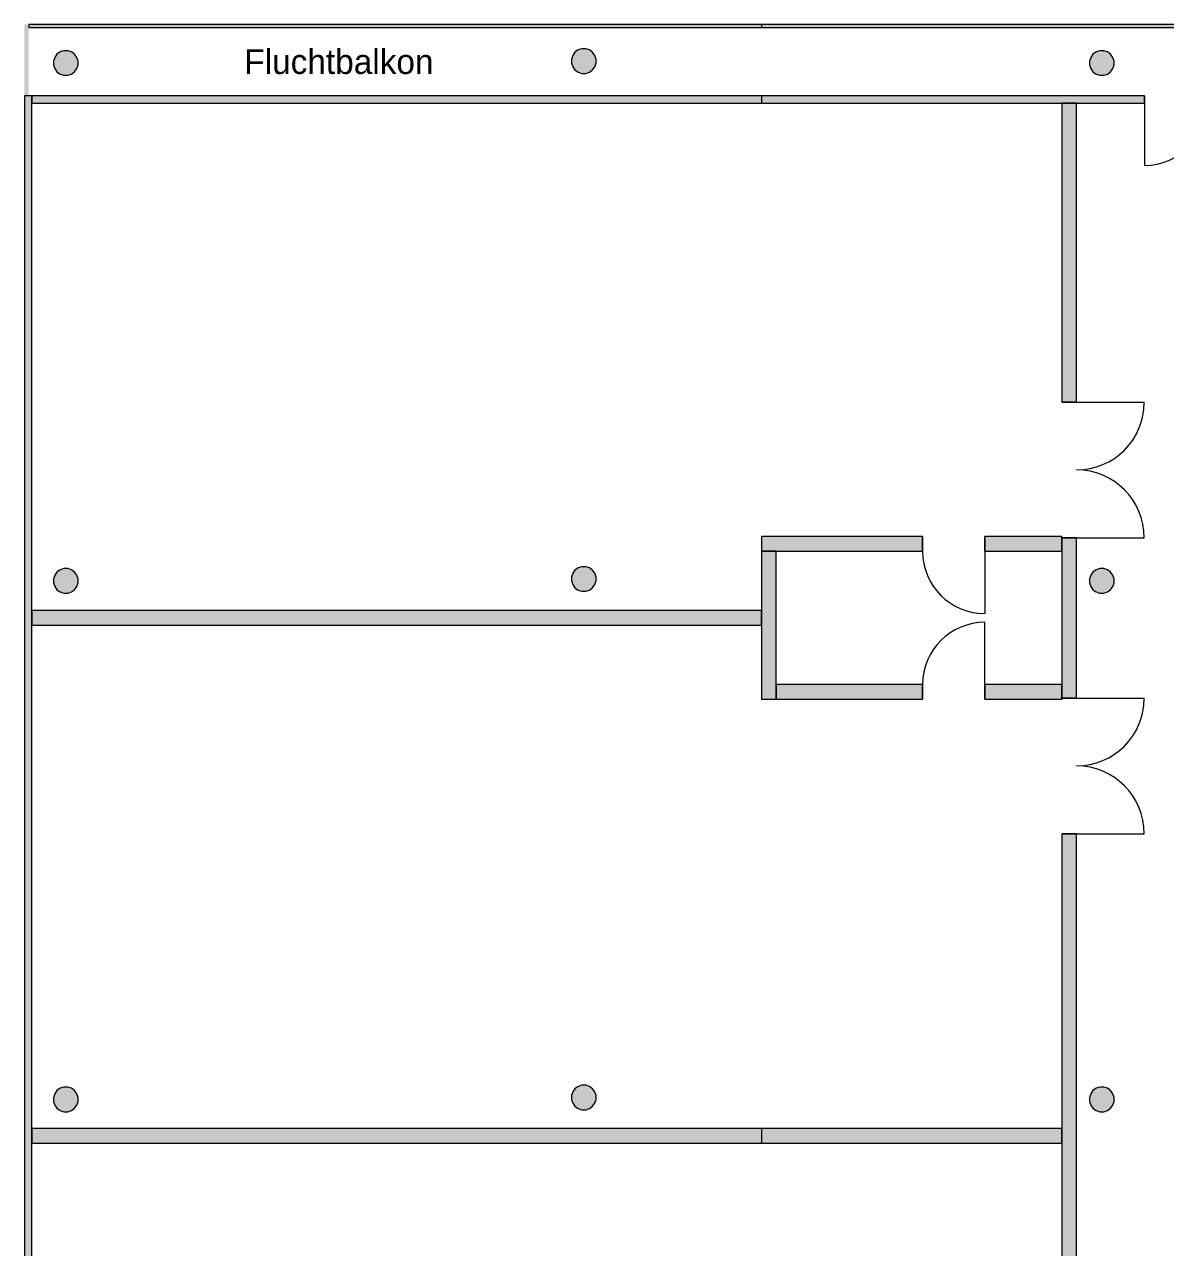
# Model space of a CAD drawing. Header units: inches. Extents: x 33931 to 204452, y 8264 to 159539.
# Drawn here: x 33931 to 52435, y 139702 to 159539 of the extents above; entities that cross this region are included whole.
import ezdxf

# ---------------------------------------------------------------- set-up
doc = ezdxf.new("R2010")
doc.units = ezdxf.units.IN
doc.header["$LTSCALE"] = 200
doc.header["$MEASUREMENT"] = 0
doc.linetypes.add('AUSGEZOGEN', pattern=[0])
doc.linetypes.add('Standardmuster', pattern=[0])
doc.layers.add('Grundebene', color=7, linetype='Continuous')
doc.styles.add('ARIAL', font='arial.ttf', dxfattribs={"height": 0.2})

# ---------------------------------------------------------------- blocks, each defined once
blk = doc.blocks.new('COMPLEXOBJECT_4-3421')
at = {"layer": 'Grundebene', "color": 18, "linetype": 'AUSGEZOGEN', "lineweight": 13, "true_color": 0x000000}
for points in [[(50750.957615, 158263.75), (50750.957615, 153413.75), (50990.957615, 153413.75), (50990.957615, 158263.75), (50750.957615, 158263.75)], [(50750.957615, 148613.75), (50990.957615, 148613.75), (50990.957615, 151213.75), (50750.957615, 151213.75), (50750.957615, 148613.75)], [(50750.957615, 146413.75), (50750.957615, 136663.75), (50990.957615, 136663.75), (50990.957615, 146413.75), (50750.957615, 146413.75)]]:
    blk.add_lwpolyline(points, dxfattribs=at)
blk = doc.blocks.new('COMPLEXOBJECT_25-34B2')
at = {"layer": 'Grundebene', "color": 18, "linetype": 'AUSGEZOGEN', "lineweight": 13, "true_color": 0x000000}
for p, q in [((48495.957615, 151233.75), (45880.957615, 151233.75)), ((45880.957615, 151233.75), (45880.957615, 150993.75))]:
    blk.add_line(p, q, dxfattribs=at)
for points in [[(45880.957615, 150993.75), (48495.957615, 150993.75), (48495.957615, 151233.75)], [(50750.957615, 151233.75), (49505.957615, 151233.75), (49505.957615, 150993.75), (50750.957615, 150993.75), (50750.957615, 151233.75)]]:
    blk.add_lwpolyline(points, dxfattribs=at)
blk = doc.blocks.new('COMPLEXOBJECT_38-34E9')
at = {"layer": 'Grundebene', "color": 18, "linetype": 'AUSGEZOGEN', "lineweight": 13, "true_color": 0x000000}
for points in [[(46120.957615, 148593.75), (48495.957615, 148593.75), (48495.957615, 148833.75), (46120.957615, 148833.75), (46120.957615, 148593.75)], [(50750.957615, 148593.75), (50750.957615, 148833.75), (49505.957615, 148833.75), (49505.957615, 148593.75), (50750.957615, 148593.75)]]:
    blk.add_lwpolyline(points, dxfattribs=at)
blk = doc.blocks.new('door-4D2B')
at = {"layer": 'Grundebene', "color": 18, "linetype": 'Standardmuster', "lineweight": 13, "true_color": 0x000000}
blk.add_line((49505.957615, 150993.75), (49505.957615, 149983.75), dxfattribs=at)
blk.add_arc((49505.957615, 150993.75), 1010, 180, 270, dxfattribs=at)
blk = doc.blocks.new('door-4DAC')
at = {"layer": 'Grundebene', "color": 18, "linetype": 'Standardmuster', "lineweight": 13, "true_color": 0x000000}
for p, q in [((50990.957615, 148613.75), (52090.957615, 148613.75)), ((50990.957615, 146413.75), (52090.957615, 146413.75))]:
    blk.add_line(p, q, dxfattribs=at)
for centre, start, end in [((50990.957615, 148613.75), 270, 360), ((50990.957615, 146413.75), 360, 90)]:
    blk.add_arc(centre, 1100, start, end, dxfattribs=at)
blk = doc.blocks.new('door-4DB6')
at = {"layer": 'Grundebene', "color": 18, "linetype": 'Standardmuster', "lineweight": 13, "true_color": 0x000000}
for p, q in [((50990.957615, 153413.75), (52090.957615, 153413.75)), ((50990.957615, 151213.75), (52090.957615, 151213.75))]:
    blk.add_line(p, q, dxfattribs=at)
for centre, start, end in [((50990.957615, 153413.75), 270, 360), ((50990.957615, 151213.75), 360, 90)]:
    blk.add_arc(centre, 1100, start, end, dxfattribs=at)
blk = doc.blocks.new('door-4E14')
at = {"layer": 'Grundebene', "color": 18, "linetype": 'Standardmuster', "lineweight": 13, "true_color": 0x000000}
blk.add_line((49505.957615, 148833.75), (49505.957615, 149843.75), dxfattribs=at)
blk.add_arc((49505.957615, 148833.75), 1010, 90, 180, dxfattribs=at)
blk = doc.blocks.new('door-4E1E')
at = {"layer": 'Grundebene', "color": 18, "linetype": 'Standardmuster', "lineweight": 13, "true_color": 0x000000}
blk.add_line((52095.957615, 158263.75), (52095.957615, 157253.75), dxfattribs=at)
blk.add_arc((52095.957615, 158263.75), 1010, 270, 0, dxfattribs=at)

msp = doc.modelspace()

# ---------------------------------------------------------------- hatches: boundary and pattern name
at = {"layer": 'Grundebene', "true_color": 0x000000, "transparency": 33554687}
for points in [[(33930.957615, 158383.75), (33930.957615, 159538.75), (34000.957615, 159538.75), (34000.957615, 158383.75)], [(34000.957615, 159538.75), (66400.957615, 159538.75), (66400.957615, 159488.75), (34000.957615, 159488.75)], [(45880.957615, 159488.75), (45880.957615, 159538.75), (66470.957615, 159538.75), (66470.957615, 159488.75)], [(34569.411475, 159112.92448), (34632.503755, 159112.92448), (34692.508065, 159093.42789), (34743.550795, 159056.34318), (34780.635505, 159005.30046), (34800.132085, 158945.29614), (34800.132085, 158882.20386), (34780.635505, 158822.19955), (34743.550795, 158771.15682), (34692.508065, 158734.07211), (34632.503755, 158714.57553), (34569.411475, 158714.57553), (34509.407155, 158734.07211), (34458.364435, 158771.15682), (34421.279725, 158822.19955), (34401.783135, 158882.20386), (34401.783135, 158945.29614), (34421.279725, 159005.30046), (34458.364435, 159056.34318), (34509.407155, 159093.42789)], [(42969.411475, 159144.47061), (43032.503755, 159144.47061), (43092.508065, 159124.97403), (43143.550795, 159087.88932), (43180.635505, 159036.8466), (43200.132085, 158976.84228), (43200.132085, 158913.75), (43180.635505, 158853.74568), (43143.550795, 158802.70296), (43092.508065, 158765.61825), (43032.503755, 158746.12167), (42969.411475, 158746.12167), (42909.407155, 158765.61825), (42858.364435, 158802.70296), (42821.279725, 158853.74568), (42801.783135, 158913.75), (42801.783135, 158976.84228), (42821.279725, 159036.8466), (42858.364435, 159087.88932), (42909.407155, 159124.97403)], [(51369.411475, 159112.92448), (51432.503755, 159112.92448), (51492.508065, 159093.42789), (51543.550795, 159056.34318), (51580.635505, 159005.30046), (51600.132085, 158945.29614), (51600.132085, 158882.20386), (51580.635505, 158822.19955), (51543.550795, 158771.15682), (51492.508065, 158734.07211), (51432.503755, 158714.57553), (51369.411475, 158714.57553), (51309.407155, 158734.07211), (51258.364435, 158771.15682), (51221.279725, 158822.19955), (51201.783135, 158882.20386), (51201.783135, 158945.29614), (51221.279725, 159005.30046), (51258.364435, 159056.34318), (51309.407155, 159093.42789)], [(51369.411475, 159112.92448), (51432.503755, 159112.92448), (51492.508065, 159093.42789), (51543.550795, 159056.34318), (51580.635505, 159005.30046), (51600.132085, 158945.29614), (51600.132085, 158882.20386), (51580.635505, 158822.19955), (51543.550795, 158771.15682), (51492.508065, 158734.07211), (51432.503755, 158714.57553), (51369.411475, 158714.57553), (51309.407155, 158734.07211), (51258.364435, 158771.15682), (51221.279725, 158822.19955), (51201.783135, 158882.20386), (51201.783135, 158945.29614), (51221.279725, 159005.30046), (51258.364435, 159056.34318), (51309.407155, 159093.42789)], [(34050.957615, 158383.75), (34050.957615, 124623.75), (33930.957615, 124623.75), (33930.957615, 158383.75)], [(34050.957615, 158383.75), (52095.957615, 158383.75), (52095.957615, 158263.75), (34050.957615, 158263.75)], [(45880.957615, 158263.75), (45880.957615, 158383.75), (52095.957615, 158383.75), (52095.957615, 158263.75)], [(50750.957615, 153413.75), (50750.957615, 158263.75), (50990.957615, 158263.75), (50990.957615, 153413.75)], [(50750.957615, 153413.75), (50750.957615, 158263.75), (50990.957615, 158263.75), (50990.957615, 153413.75)], [(45880.957615, 151233.75), (48495.957615, 151233.75), (48495.957615, 150993.75), (45880.957615, 150993.75)], [(45880.957615, 151233.75), (48495.957615, 151233.75), (48495.957615, 150993.75), (45880.957615, 150993.75)], [(49505.957615, 151233.75), (50750.957615, 151233.75), (50750.957615, 150993.75), (49505.957615, 150993.75)], [(49505.957615, 151233.75), (50750.957615, 151233.75), (50750.957615, 150993.75), (49505.957615, 150993.75)], [(50990.957615, 148613.75), (50750.957615, 148613.75), (50750.957615, 151213.75), (50990.957615, 151213.75)], [(50990.957615, 148613.75), (50750.957615, 148613.75), (50750.957615, 151213.75), (50990.957615, 151213.75)], [(45880.957615, 148593.75), (45880.957615, 150993.75), (46120.957615, 150993.75), (46120.957615, 148593.75)], [(45880.957615, 148593.75), (45880.957615, 150993.75), (46120.957615, 150993.75), (46120.957615, 148593.75)], [(34569.411475, 150713.08602), (34632.503755, 150713.08602), (34692.508065, 150693.58944), (34743.550795, 150656.50473), (34780.635505, 150605.46201), (34800.132085, 150545.45769), (34800.132085, 150482.36541), (34780.635505, 150422.36109), (34743.550795, 150371.31837), (34692.508065, 150334.23366), (34632.503755, 150314.73708), (34569.411475, 150314.73708), (34509.407155, 150334.23366), (34458.364435, 150371.31837), (34421.279725, 150422.36109), (34401.783135, 150482.36541), (34401.783135, 150545.45769), (34421.279725, 150605.46201), (34458.364435, 150656.50473), (34509.407155, 150693.58944)], [(42969.411475, 150744.63216), (43032.503755, 150744.63216), (43092.508065, 150725.13558), (43143.550795, 150688.05087), (43180.635505, 150637.00814), (43200.132085, 150577.00382), (43200.132085, 150513.91155), (43180.635505, 150453.90723), (43143.550795, 150402.86451), (43092.508065, 150365.7798), (43032.503755, 150346.28321), (42969.411475, 150346.28321), (42909.407155, 150365.7798), (42858.364435, 150402.86451), (42821.279725, 150453.90723), (42801.783135, 150513.91155), (42801.783135, 150577.00382), (42821.279725, 150637.00814), (42858.364435, 150688.05087), (42909.407155, 150725.13558)], [(51369.411475, 150713.08602), (51432.503755, 150713.08602), (51492.508065, 150693.58944), (51543.550795, 150656.50473), (51580.635505, 150605.46201), (51600.132085, 150545.45769), (51600.132085, 150482.36541), (51580.635505, 150422.36109), (51543.550795, 150371.31837), (51492.508065, 150334.23366), (51432.503755, 150314.73708), (51369.411475, 150314.73708), (51309.407155, 150334.23366), (51258.364435, 150371.31837), (51221.279725, 150422.36109), (51201.783135, 150482.36541), (51201.783135, 150545.45769), (51221.279725, 150605.46201), (51258.364435, 150656.50473), (51309.407155, 150693.58944)], [(51369.411475, 150713.08602), (51432.503755, 150713.08602), (51492.508065, 150693.58944), (51543.550795, 150656.50473), (51580.635505, 150605.46201), (51600.132085, 150545.45769), (51600.132085, 150482.36541), (51580.635505, 150422.36109), (51543.550795, 150371.31837), (51492.508065, 150334.23366), (51432.503755, 150314.73708), (51369.411475, 150314.73708), (51309.407155, 150334.23366), (51258.364435, 150371.31837), (51221.279725, 150422.36109), (51201.783135, 150482.36541), (51201.783135, 150545.45769), (51221.279725, 150605.46201), (51258.364435, 150656.50473), (51309.407155, 150693.58944)], [(45880.957615, 149793.75), (34050.957615, 149793.75), (34050.957615, 150033.75), (45880.957615, 150033.75)], [(48495.957615, 148593.75), (46120.957615, 148593.75), (46120.957615, 148833.75), (48495.957615, 148833.75)], [(48495.957615, 148593.75), (46120.957615, 148593.75), (46120.957615, 148833.75), (48495.957615, 148833.75)], [(50750.957615, 148833.75), (50750.957615, 148593.75), (49505.957615, 148593.75), (49505.957615, 148833.75)], [(50750.957615, 148833.75), (50750.957615, 148593.75), (49505.957615, 148593.75), (49505.957615, 148833.75)], [(50750.957615, 136663.75), (50750.957615, 146413.75), (50990.957615, 146413.75), (50990.957615, 136663.75)], [(50750.957615, 136663.75), (50750.957615, 146413.75), (50990.957615, 146413.75), (50990.957615, 136663.75)], [(34569.411475, 142303.93576), (34632.503755, 142303.93576), (34692.508065, 142284.43917), (34743.550795, 142247.35446), (34780.635505, 142196.31174), (34800.132085, 142136.30742), (34800.132085, 142073.21515), (34780.635505, 142013.21083), (34743.550795, 141962.1681), (34692.508065, 141925.0834), (34632.503755, 141905.58681), (34569.411475, 141905.58681), (34509.407155, 141925.0834), (34458.364435, 141962.1681), (34421.279725, 142013.21083), (34401.783135, 142073.21515), (34401.783135, 142136.30742), (34421.279725, 142196.31174), (34458.364435, 142247.35446), (34509.407155, 142284.43917)], [(42969.411475, 142335.48189), (43032.503755, 142335.48189), (43092.508065, 142315.98531), (43143.550795, 142278.9006), (43180.635505, 142227.85788), (43200.132085, 142167.85356), (43200.132085, 142104.76128), (43180.635505, 142044.75696), (43143.550795, 141993.71424), (43092.508065, 141956.62953), (43032.503755, 141937.13295), (42969.411475, 141937.13295), (42909.407155, 141956.62953), (42858.364435, 141993.71424), (42821.279725, 142044.75696), (42801.783135, 142104.76128), (42801.783135, 142167.85356), (42821.279725, 142227.85788), (42858.364435, 142278.9006), (42909.407155, 142315.98531)], [(51369.411475, 142303.93576), (51432.503755, 142303.93576), (51492.508065, 142284.43917), (51543.550795, 142247.35446), (51580.635505, 142196.31174), (51600.132085, 142136.30742), (51600.132085, 142073.21515), (51580.635505, 142013.21083), (51543.550795, 141962.1681), (51492.508065, 141925.0834), (51432.503755, 141905.58681), (51369.411475, 141905.58681), (51309.407155, 141925.0834), (51258.364435, 141962.1681), (51221.279725, 142013.21083), (51201.783135, 142073.21515), (51201.783135, 142136.30742), (51221.279725, 142196.31174), (51258.364435, 142247.35446), (51309.407155, 142284.43917)], [(51369.411475, 142303.93576), (51432.503755, 142303.93576), (51492.508065, 142284.43917), (51543.550795, 142247.35446), (51580.635505, 142196.31174), (51600.132085, 142136.30742), (51600.132085, 142073.21515), (51580.635505, 142013.21083), (51543.550795, 141962.1681), (51492.508065, 141925.0834), (51432.503755, 141905.58681), (51369.411475, 141905.58681), (51309.407155, 141925.0834), (51258.364435, 141962.1681), (51221.279725, 142013.21083), (51201.783135, 142073.21515), (51201.783135, 142136.30742), (51221.279725, 142196.31174), (51258.364435, 142247.35446), (51309.407155, 142284.43917)], [(50750.957615, 141393.75), (34050.957615, 141393.75), (34050.957615, 141633.75), (50750.957615, 141633.75)], [(45880.957615, 141393.75), (45880.957615, 141633.75), (50750.957615, 141633.75), (50750.957615, 141393.75)]]:
    msp.add_hatch(color=18, dxfattribs=at).paths.add_polyline_path(points, flags=0)

# ---------------------------------------------------------------- linework, layer by layer
at = {"layer": 'Grundebene', "color": 18, "linetype": 'AUSGEZOGEN', "lineweight": 13, "true_color": 0x000000}
for p, q in [((34000.957615, 159538.75), (34000.957615, 159488.75)), ((66400.957615, 159538.75), (34000.957615, 159538.75)), ((34000.957615, 159488.75), (66400.957615, 159488.75)), ((66400.957615, 159538.75), (45880.957615, 159538.75)), ((66400.957615, 159538.75), (45880.957615, 159538.75)), ((34509.407155, 159093.42789), (34458.364435, 159056.34318)), ((34569.411475, 159112.92448), (34509.407155, 159093.42789)), ((34632.503755, 159112.92448), (34569.411475, 159112.92448)), ((34692.508065, 159093.42789), (34632.503755, 159112.92448)), ((34743.550795, 159056.34318), (34692.508065, 159093.42789)), ((42909.407155, 159124.97403), (42858.364435, 159087.88932)), ((42969.411475, 159144.47061), (42909.407155, 159124.97403)), ((43032.503755, 159144.47061), (42969.411475, 159144.47061)), ((43092.508065, 159124.97403), (43032.503755, 159144.47061)), ((43143.550795, 159087.88932), (43092.508065, 159124.97403)), ((51309.407155, 159093.42789), (51258.364435, 159056.34318)), ((51309.407155, 159093.42789), (51258.364435, 159056.34318)), ((51369.411475, 159112.92448), (51309.407155, 159093.42789)), ((51369.411475, 159112.92448), (51309.407155, 159093.42789)), ((51432.503755, 159112.92448), (51369.411475, 159112.92448)), ((51432.503755, 159112.92448), (51369.411475, 159112.92448)), ((51492.508065, 159093.42789), (51432.503755, 159112.92448)), ((51492.508065, 159093.42789), (51432.503755, 159112.92448)), ((51543.550795, 159056.34318), (51492.508065, 159093.42789)), ((51543.550795, 159056.34318), (51492.508065, 159093.42789)), ((34421.279725, 159005.30046), (34401.783135, 158945.29614)), ((34401.783135, 158945.29614), (34401.783135, 158882.20386)), ((34458.364435, 159056.34318), (34421.279725, 159005.30046)), ((34780.635505, 159005.30046), (34743.550795, 159056.34318)), ((34800.132085, 158945.29614), (34780.635505, 159005.30046)), ((34800.132085, 158882.20386), (34800.132085, 158945.29614)), ((42821.279725, 159036.8466), (42801.783135, 158976.84228)), ((42801.783135, 158976.84228), (42801.783135, 158913.75)), ((42801.783135, 158913.75), (42821.279725, 158853.74568)), ((42858.364435, 159087.88932), (42821.279725, 159036.8466)), ((43180.635505, 159036.8466), (43143.550795, 159087.88932)), ((43200.132085, 158976.84228), (43180.635505, 159036.8466)), ((43180.635505, 158853.74568), (43200.132085, 158913.75)), ((43200.132085, 158913.75), (43200.132085, 158976.84228)), ((51221.279725, 159005.30046), (51201.783135, 158945.29614)), ((51221.279725, 159005.30046), (51201.783135, 158945.29614)), ((51201.783135, 158945.29614), (51201.783135, 158882.20386)), ((51201.783135, 158945.29614), (51201.783135, 158882.20386)), ((51258.364435, 159056.34318), (51221.279725, 159005.30046)), ((51258.364435, 159056.34318), (51221.279725, 159005.30046)), ((51580.635505, 159005.30046), (51543.550795, 159056.34318)), ((51580.635505, 159005.30046), (51543.550795, 159056.34318)), ((51600.132085, 158945.29614), (51580.635505, 159005.30046)), ((51600.132085, 158945.29614), (51580.635505, 159005.30046)), ((51600.132085, 158882.20386), (51600.132085, 158945.29614)), ((51600.132085, 158882.20386), (51600.132085, 158945.29614)), ((34401.783135, 158882.20386), (34421.279725, 158822.19955)), ((34421.279725, 158822.19955), (34458.364435, 158771.15682)), ((34458.364435, 158771.15682), (34509.407155, 158734.07211)), ((34509.407155, 158734.07211), (34569.411475, 158714.57553)), ((34569.411475, 158714.57553), (34632.503755, 158714.57553)), ((34632.503755, 158714.57553), (34692.508065, 158734.07211)), ((34692.508065, 158734.07211), (34743.550795, 158771.15682)), ((34743.550795, 158771.15682), (34780.635505, 158822.19955)), ((34780.635505, 158822.19955), (34800.132085, 158882.20386)), ((42821.279725, 158853.74568), (42858.364435, 158802.70296)), ((42858.364435, 158802.70296), (42909.407155, 158765.61825)), ((42909.407155, 158765.61825), (42969.411475, 158746.12167)), ((42969.411475, 158746.12167), (43032.503755, 158746.12167)), ((43032.503755, 158746.12167), (43092.508065, 158765.61825)), ((43092.508065, 158765.61825), (43143.550795, 158802.70296)), ((43143.550795, 158802.70296), (43180.635505, 158853.74568)), ((51201.783135, 158882.20386), (51221.279725, 158822.19955)), ((51201.783135, 158882.20386), (51221.279725, 158822.19955)), ((51221.279725, 158822.19955), (51258.364435, 158771.15682)), ((51221.279725, 158822.19955), (51258.364435, 158771.15682)), ((51258.364435, 158771.15682), (51309.407155, 158734.07211)), ((51258.364435, 158771.15682), (51309.407155, 158734.07211)), ((51309.407155, 158734.07211), (51369.411475, 158714.57553)), ((51309.407155, 158734.07211), (51369.411475, 158714.57553)), ((51369.411475, 158714.57553), (51432.503755, 158714.57553)), ((51369.411475, 158714.57553), (51432.503755, 158714.57553)), ((51432.503755, 158714.57553), (51492.508065, 158734.07211)), ((51432.503755, 158714.57553), (51492.508065, 158734.07211)), ((51492.508065, 158734.07211), (51543.550795, 158771.15682)), ((51492.508065, 158734.07211), (51543.550795, 158771.15682)), ((51543.550795, 158771.15682), (51580.635505, 158822.19955)), ((51543.550795, 158771.15682), (51580.635505, 158822.19955)), ((51580.635505, 158822.19955), (51600.132085, 158882.20386)), ((51580.635505, 158822.19955), (51600.132085, 158882.20386)), ((34050.957615, 158383.75), (33930.957615, 158383.75)), ((33930.957615, 158383.75), (33930.957615, 133233.75)), ((52095.957615, 158383.75), (34050.957615, 158383.75)), ((34050.957615, 158383.75), (34050.957615, 158263.75)), ((34050.957615, 133233.75), (34050.957615, 158383.75)), ((52095.957615, 158383.75), (45880.957615, 158383.75)), ((52095.957615, 158383.75), (52095.957615, 158263.75)), ((52095.957615, 158383.75), (52095.957615, 158263.75)), ((52095.957615, 158263.75), (52095.957615, 158383.75)), ((34050.957615, 158263.75), (50750.957615, 158263.75)), ((45880.957615, 158263.75), (50750.957615, 158263.75)), ((50750.957615, 158263.75), (50750.957615, 153413.75)), ((50750.957615, 158263.75), (50750.957615, 153413.75)), ((50990.957615, 158263.75), (52095.957615, 158263.75)), ((50990.957615, 153413.75), (50990.957615, 158263.75)), ((50990.957615, 158263.75), (52095.957615, 158263.75)), ((50990.957615, 153413.75), (50990.957615, 158263.75)), ((50990.957615, 153413.75), (50750.957615, 153413.75)), ((50990.957615, 153413.75), (50750.957615, 153413.75)), ((48495.957615, 151233.75), (45880.957615, 151233.75)), ((45880.957615, 151233.75), (45880.957615, 150993.75)), ((45880.957615, 151233.75), (45880.957615, 150993.75)), ((48495.957615, 151233.75), (45880.957615, 151233.75)), ((48495.957615, 151233.75), (48495.957615, 150993.75)), ((48495.957615, 151233.75), (48495.957615, 150993.75)), ((50750.957615, 151233.75), (49505.957615, 151233.75)), ((49505.957615, 150993.75), (49505.957615, 151233.75)), ((50750.957615, 151233.75), (49505.957615, 151233.75)), ((49505.957615, 150993.75), (49505.957615, 151233.75)), ((50750.957615, 151213.75), (50750.957615, 151233.75)), ((50750.957615, 151213.75), (50750.957615, 151233.75)), ((50750.957615, 151213.75), (50990.957615, 151213.75)), ((50750.957615, 151213.75), (50990.957615, 151213.75)), ((50990.957615, 148613.75), (50990.957615, 151213.75)), ((50990.957615, 148613.75), (50990.957615, 151213.75)), ((45880.957615, 150993.75), (45880.957615, 150033.75)), ((45880.957615, 150993.75), (45880.957615, 150033.75)), ((45880.957615, 150993.75), (45880.957615, 148593.75)), ((46120.957615, 150993.75), (48495.957615, 150993.75)), ((46120.957615, 148833.75), (46120.957615, 150993.75)), ((46120.957615, 150993.75), (48495.957615, 150993.75)), ((46120.957615, 148833.75), (46120.957615, 150993.75)), ((49505.957615, 150993.75), (50750.957615, 150993.75)), ((49505.957615, 150993.75), (50750.957615, 150993.75)), ((50750.957615, 150993.75), (50750.957615, 148833.75)), ((50750.957615, 150993.75), (50750.957615, 148833.75)), ((34421.279725, 150605.46201), (34401.783135, 150545.45769)), ((34458.364435, 150656.50473), (34421.279725, 150605.46201)), ((34509.407155, 150693.58944), (34458.364435, 150656.50473)), ((34569.411475, 150713.08602), (34509.407155, 150693.58944)), ((34632.503755, 150713.08602), (34569.411475, 150713.08602)), ((34692.508065, 150693.58944), (34632.503755, 150713.08602)), ((34743.550795, 150656.50473), (34692.508065, 150693.58944)), ((34780.635505, 150605.46201), (34743.550795, 150656.50473)), ((34800.132085, 150545.45769), (34780.635505, 150605.46201)), ((42821.279725, 150637.00814), (42801.783135, 150577.00382)), ((42801.783135, 150577.00382), (42801.783135, 150513.91155)), ((42858.364435, 150688.05087), (42821.279725, 150637.00814)), ((42909.407155, 150725.13558), (42858.364435, 150688.05087)), ((42969.411475, 150744.63216), (42909.407155, 150725.13558)), ((43032.503755, 150744.63216), (42969.411475, 150744.63216)), ((43092.508065, 150725.13558), (43032.503755, 150744.63216)), ((43143.550795, 150688.05087), (43092.508065, 150725.13558)), ((43180.635505, 150637.00814), (43143.550795, 150688.05087)), ((43200.132085, 150577.00382), (43180.635505, 150637.00814)), ((43200.132085, 150513.91155), (43200.132085, 150577.00382)), ((51221.279725, 150605.46201), (51201.783135, 150545.45769)), ((51221.279725, 150605.46201), (51201.783135, 150545.45769)), ((51258.364435, 150656.50473), (51221.279725, 150605.46201)), ((51258.364435, 150656.50473), (51221.279725, 150605.46201)), ((51309.407155, 150693.58944), (51258.364435, 150656.50473)), ((51309.407155, 150693.58944), (51258.364435, 150656.50473)), ((51369.411475, 150713.08602), (51309.407155, 150693.58944)), ((51369.411475, 150713.08602), (51309.407155, 150693.58944)), ((51432.503755, 150713.08602), (51369.411475, 150713.08602)), ((51432.503755, 150713.08602), (51369.411475, 150713.08602)), ((51492.508065, 150693.58944), (51432.503755, 150713.08602)), ((51492.508065, 150693.58944), (51432.503755, 150713.08602)), ((51543.550795, 150656.50473), (51492.508065, 150693.58944)), ((51543.550795, 150656.50473), (51492.508065, 150693.58944)), ((51580.635505, 150605.46201), (51543.550795, 150656.50473)), ((51580.635505, 150605.46201), (51543.550795, 150656.50473)), ((51600.132085, 150545.45769), (51580.635505, 150605.46201)), ((51600.132085, 150545.45769), (51580.635505, 150605.46201)), ((34401.783135, 150545.45769), (34401.783135, 150482.36541)), ((34401.783135, 150482.36541), (34421.279725, 150422.36109)), ((34421.279725, 150422.36109), (34458.364435, 150371.31837)), ((34458.364435, 150371.31837), (34509.407155, 150334.23366)), ((34692.508065, 150334.23366), (34743.550795, 150371.31837)), ((34743.550795, 150371.31837), (34780.635505, 150422.36109)), ((34780.635505, 150422.36109), (34800.132085, 150482.36541)), ((34800.132085, 150482.36541), (34800.132085, 150545.45769)), ((42801.783135, 150513.91155), (42821.279725, 150453.90723)), ((42821.279725, 150453.90723), (42858.364435, 150402.86451)), ((42858.364435, 150402.86451), (42909.407155, 150365.7798)), ((42909.407155, 150365.7798), (42969.411475, 150346.28321)), ((43032.503755, 150346.28321), (43092.508065, 150365.7798)), ((43092.508065, 150365.7798), (43143.550795, 150402.86451)), ((43143.550795, 150402.86451), (43180.635505, 150453.90723)), ((43180.635505, 150453.90723), (43200.132085, 150513.91155)), ((51201.783135, 150545.45769), (51201.783135, 150482.36541)), ((51201.783135, 150545.45769), (51201.783135, 150482.36541)), ((51201.783135, 150482.36541), (51221.279725, 150422.36109)), ((51201.783135, 150482.36541), (51221.279725, 150422.36109)), ((51221.279725, 150422.36109), (51258.364435, 150371.31837)), ((51221.279725, 150422.36109), (51258.364435, 150371.31837)), ((51258.364435, 150371.31837), (51309.407155, 150334.23366)), ((51258.364435, 150371.31837), (51309.407155, 150334.23366)), ((51492.508065, 150334.23366), (51543.550795, 150371.31837)), ((51492.508065, 150334.23366), (51543.550795, 150371.31837)), ((51543.550795, 150371.31837), (51580.635505, 150422.36109)), ((51543.550795, 150371.31837), (51580.635505, 150422.36109)), ((51580.635505, 150422.36109), (51600.132085, 150482.36541)), ((51580.635505, 150422.36109), (51600.132085, 150482.36541)), ((51600.132085, 150482.36541), (51600.132085, 150545.45769)), ((51600.132085, 150482.36541), (51600.132085, 150545.45769)), ((34509.407155, 150334.23366), (34569.411475, 150314.73708)), ((34569.411475, 150314.73708), (34632.503755, 150314.73708)), ((34632.503755, 150314.73708), (34692.508065, 150334.23366)), ((42969.411475, 150346.28321), (43032.503755, 150346.28321)), ((51309.407155, 150334.23366), (51369.411475, 150314.73708)), ((51309.407155, 150334.23366), (51369.411475, 150314.73708)), ((51369.411475, 150314.73708), (51432.503755, 150314.73708)), ((51369.411475, 150314.73708), (51432.503755, 150314.73708)), ((51432.503755, 150314.73708), (51492.508065, 150334.23366)), ((51432.503755, 150314.73708), (51492.508065, 150334.23366)), ((34050.957615, 150033.75), (34050.957615, 149793.75)), ((45880.957615, 150033.75), (34050.957615, 150033.75)), ((45880.957615, 149793.75), (45880.957615, 150033.75)), ((34050.957615, 149793.75), (45880.957615, 149793.75)), ((45880.957615, 149793.75), (45880.957615, 148593.75)), ((45880.957615, 149793.75), (45880.957615, 148593.75)), ((48495.957615, 148833.75), (46120.957615, 148833.75)), ((48495.957615, 148833.75), (46120.957615, 148833.75)), ((48495.957615, 148833.75), (48495.957615, 148593.75)), ((48495.957615, 148833.75), (48495.957615, 148593.75)), ((48495.957615, 148593.75), (48495.957615, 148833.75)), ((49505.957615, 148593.75), (49505.957615, 148833.75)), ((50750.957615, 148833.75), (49505.957615, 148833.75)), ((49505.957615, 148593.75), (49505.957615, 148833.75)), ((50750.957615, 148833.75), (49505.957615, 148833.75)), ((49505.957615, 148833.75), (49505.957615, 148593.75)), ((45880.957615, 148593.75), (46120.957615, 148593.75)), ((45880.957615, 148593.75), (46120.957615, 148593.75)), ((46120.957615, 148593.75), (48495.957615, 148593.75)), ((46120.957615, 148593.75), (48495.957615, 148593.75)), ((49505.957615, 148593.75), (50750.957615, 148593.75)), ((49505.957615, 148593.75), (50750.957615, 148593.75)), ((50990.957615, 148613.75), (50750.957615, 148613.75)), ((50750.957615, 148593.75), (50750.957615, 148613.75)), ((50990.957615, 148613.75), (50750.957615, 148613.75)), ((50750.957615, 148593.75), (50750.957615, 148613.75)), ((50750.957615, 146413.75), (50990.957615, 146413.75)), ((50750.957615, 146413.75), (50750.957615, 141633.75)), ((50750.957615, 146413.75), (50990.957615, 146413.75)), ((50750.957615, 146413.75), (50750.957615, 141633.75)), ((50990.957615, 136663.75), (50990.957615, 146413.75)), ((50990.957615, 136663.75), (50990.957615, 146413.75)), ((34458.364435, 142247.35446), (34421.279725, 142196.31174)), ((34509.407155, 142284.43917), (34458.364435, 142247.35446)), ((34569.411475, 142303.93576), (34509.407155, 142284.43917)), ((34632.503755, 142303.93576), (34569.411475, 142303.93576)), ((34692.508065, 142284.43917), (34632.503755, 142303.93576)), ((34743.550795, 142247.35446), (34692.508065, 142284.43917)), ((34780.635505, 142196.31174), (34743.550795, 142247.35446)), ((42821.279725, 142227.85788), (42801.783135, 142167.85356)), ((42858.364435, 142278.9006), (42821.279725, 142227.85788)), ((42909.407155, 142315.98531), (42858.364435, 142278.9006)), ((42969.411475, 142335.48189), (42909.407155, 142315.98531)), ((43032.503755, 142335.48189), (42969.411475, 142335.48189)), ((43092.508065, 142315.98531), (43032.503755, 142335.48189)), ((43143.550795, 142278.9006), (43092.508065, 142315.98531)), ((43180.635505, 142227.85788), (43143.550795, 142278.9006)), ((43200.132085, 142167.85356), (43180.635505, 142227.85788)), ((51258.364435, 142247.35446), (51221.279725, 142196.31174)), ((51258.364435, 142247.35446), (51221.279725, 142196.31174)), ((51309.407155, 142284.43917), (51258.364435, 142247.35446)), ((51309.407155, 142284.43917), (51258.364435, 142247.35446)), ((51369.411475, 142303.93576), (51309.407155, 142284.43917)), ((51369.411475, 142303.93576), (51309.407155, 142284.43917)), ((51432.503755, 142303.93576), (51369.411475, 142303.93576)), ((51432.503755, 142303.93576), (51369.411475, 142303.93576)), ((51492.508065, 142284.43917), (51432.503755, 142303.93576)), ((51492.508065, 142284.43917), (51432.503755, 142303.93576)), ((51543.550795, 142247.35446), (51492.508065, 142284.43917)), ((51543.550795, 142247.35446), (51492.508065, 142284.43917)), ((51580.635505, 142196.31174), (51543.550795, 142247.35446)), ((51580.635505, 142196.31174), (51543.550795, 142247.35446)), ((34421.279725, 142196.31174), (34401.783135, 142136.30742)), ((34401.783135, 142136.30742), (34401.783135, 142073.21515)), ((34401.783135, 142073.21515), (34421.279725, 142013.21083)), ((34800.132085, 142136.30742), (34780.635505, 142196.31174)), ((34780.635505, 142013.21083), (34800.132085, 142073.21515)), ((34800.132085, 142073.21515), (34800.132085, 142136.30742)), ((42801.783135, 142167.85356), (42801.783135, 142104.76128)), ((42801.783135, 142104.76128), (42821.279725, 142044.75696)), ((42821.279725, 142044.75696), (42858.364435, 141993.71424)), ((43143.550795, 141993.71424), (43180.635505, 142044.75696)), ((43180.635505, 142044.75696), (43200.132085, 142104.76128)), ((43200.132085, 142104.76128), (43200.132085, 142167.85356)), ((51221.279725, 142196.31174), (51201.783135, 142136.30742)), ((51221.279725, 142196.31174), (51201.783135, 142136.30742)), ((51201.783135, 142136.30742), (51201.783135, 142073.21515)), ((51201.783135, 142136.30742), (51201.783135, 142073.21515)), ((51201.783135, 142073.21515), (51221.279725, 142013.21083)), ((51201.783135, 142073.21515), (51221.279725, 142013.21083)), ((51600.132085, 142136.30742), (51580.635505, 142196.31174)), ((51600.132085, 142136.30742), (51580.635505, 142196.31174)), ((51580.635505, 142013.21083), (51600.132085, 142073.21515)), ((51580.635505, 142013.21083), (51600.132085, 142073.21515)), ((51600.132085, 142073.21515), (51600.132085, 142136.30742)), ((51600.132085, 142073.21515), (51600.132085, 142136.30742)), ((34421.279725, 142013.21083), (34458.364435, 141962.1681)), ((34458.364435, 141962.1681), (34509.407155, 141925.0834)), ((34509.407155, 141925.0834), (34569.411475, 141905.58681)), ((34569.411475, 141905.58681), (34632.503755, 141905.58681)), ((34632.503755, 141905.58681), (34692.508065, 141925.0834)), ((34692.508065, 141925.0834), (34743.550795, 141962.1681)), ((34743.550795, 141962.1681), (34780.635505, 142013.21083)), ((42858.364435, 141993.71424), (42909.407155, 141956.62953)), ((42909.407155, 141956.62953), (42969.411475, 141937.13295)), ((42969.411475, 141937.13295), (43032.503755, 141937.13295)), ((43032.503755, 141937.13295), (43092.508065, 141956.62953)), ((43092.508065, 141956.62953), (43143.550795, 141993.71424)), ((51221.279725, 142013.21083), (51258.364435, 141962.1681)), ((51221.279725, 142013.21083), (51258.364435, 141962.1681)), ((51258.364435, 141962.1681), (51309.407155, 141925.0834)), ((51258.364435, 141962.1681), (51309.407155, 141925.0834)), ((51309.407155, 141925.0834), (51369.411475, 141905.58681)), ((51309.407155, 141925.0834), (51369.411475, 141905.58681)), ((51369.411475, 141905.58681), (51432.503755, 141905.58681)), ((51369.411475, 141905.58681), (51432.503755, 141905.58681)), ((51432.503755, 141905.58681), (51492.508065, 141925.0834)), ((51432.503755, 141905.58681), (51492.508065, 141925.0834)), ((51492.508065, 141925.0834), (51543.550795, 141962.1681)), ((51492.508065, 141925.0834), (51543.550795, 141962.1681)), ((51543.550795, 141962.1681), (51580.635505, 142013.21083)), ((51543.550795, 141962.1681), (51580.635505, 142013.21083)), ((34050.957615, 141633.75), (34050.957615, 141393.75)), ((50750.957615, 141633.75), (34050.957615, 141633.75)), ((50750.957615, 141633.75), (45880.957615, 141633.75)), ((34050.957615, 141393.75), (50750.957615, 141393.75)), ((45880.957615, 141393.75), (50750.957615, 141393.75)), ((50750.957615, 141393.75), (50750.957615, 136663.75)), ((50750.957615, 141393.75), (50750.957615, 136663.75))]:
    msp.add_line(p, q, dxfattribs=at)
for points in [[(45880.957615, 159538.75), (45880.957615, 159488.75), (66400.957615, 159488.75), (66400.957615, 159538.75), (45880.957615, 159538.75)], [(51432.503755, 159112.92448), (51369.411475, 159112.92448), (51309.407155, 159093.42789), (51258.364435, 159056.34318), (51221.279725, 159005.30046), (51201.783135, 158945.29614), (51201.783135, 158882.20386), (51221.279725, 158822.19955), (51258.364435, 158771.15682), (51309.407155, 158734.07211), (51369.411475, 158714.57553), (51432.503755, 158714.57553), (51492.508065, 158734.07211), (51543.550795, 158771.15682), (51580.635505, 158822.19955), (51600.132085, 158882.20386), (51600.132085, 158945.29614), (51580.635505, 159005.30046), (51543.550795, 159056.34318), (51492.508065, 159093.42789), (51432.503755, 159112.92448)], [(45880.957615, 158383.75), (45880.957615, 158263.75), (52095.957615, 158263.75), (52095.957615, 158383.75), (45880.957615, 158383.75)], [(50750.957615, 158263.75), (50750.957615, 153413.75), (50990.957615, 153413.75), (50990.957615, 158263.75), (50750.957615, 158263.75)], [(48495.957615, 151233.75), (45880.957615, 151233.75), (45880.957615, 150993.75), (48495.957615, 150993.75), (48495.957615, 151233.75)], [(50750.957615, 151233.75), (49505.957615, 151233.75), (49505.957615, 150993.75), (50750.957615, 150993.75), (50750.957615, 151233.75)], [(50750.957615, 148613.75), (50990.957615, 148613.75), (50990.957615, 151213.75), (50750.957615, 151213.75), (50750.957615, 148613.75)], [(45880.957615, 150993.75), (45880.957615, 148593.75), (46120.957615, 148593.75), (46120.957615, 150993.75), (45880.957615, 150993.75)], [(51432.503755, 150713.08602), (51369.411475, 150713.08602), (51309.407155, 150693.58944), (51258.364435, 150656.50473), (51221.279725, 150605.46201), (51201.783135, 150545.45769), (51201.783135, 150482.36541), (51221.279725, 150422.36109), (51258.364435, 150371.31837), (51309.407155, 150334.23366), (51369.411475, 150314.73708), (51432.503755, 150314.73708), (51492.508065, 150334.23366), (51543.550795, 150371.31837), (51580.635505, 150422.36109), (51600.132085, 150482.36541), (51600.132085, 150545.45769), (51580.635505, 150605.46201), (51543.550795, 150656.50473), (51492.508065, 150693.58944), (51432.503755, 150713.08602)], [(46120.957615, 148593.75), (48495.957615, 148593.75), (48495.957615, 148833.75), (46120.957615, 148833.75), (46120.957615, 148593.75)], [(50750.957615, 148593.75), (50750.957615, 148833.75), (49505.957615, 148833.75), (49505.957615, 148593.75), (50750.957615, 148593.75)], [(50750.957615, 146413.75), (50750.957615, 136663.75), (50990.957615, 136663.75), (50990.957615, 146413.75), (50750.957615, 146413.75)], [(51432.503755, 142303.93576), (51369.411475, 142303.93576), (51309.407155, 142284.43917), (51258.364435, 142247.35446), (51221.279725, 142196.31174), (51201.783135, 142136.30742), (51201.783135, 142073.21515), (51221.279725, 142013.21083), (51258.364435, 141962.1681), (51309.407155, 141925.0834), (51369.411475, 141905.58681), (51432.503755, 141905.58681), (51492.508065, 141925.0834), (51543.550795, 141962.1681), (51580.635505, 142013.21083), (51600.132085, 142073.21515), (51600.132085, 142136.30742), (51580.635505, 142196.31174), (51543.550795, 142247.35446), (51492.508065, 142284.43917), (51432.503755, 142303.93576)], [(45880.957615, 141633.75), (45880.957615, 141393.75), (50750.957615, 141393.75), (50750.957615, 141633.75), (45880.957615, 141633.75)]]:
    msp.add_lwpolyline(points, dxfattribs=at)

# ---------------------------------------------------------------- block references
at = {"layer": 'Grundebene'}
for name in ['COMPLEXOBJECT_4-3421', 'door-4E1E', 'door-4DB6', 'COMPLEXOBJECT_25-34B2', 'door-4D2B', 'door-4E14', 'COMPLEXOBJECT_38-34E9', 'door-4DAC']:
    msp.add_blockref(name, (0, 0), dxfattribs=at)

# ---------------------------------------------------------------- texts
at = {"layer": 'Grundebene', "color": 18, "lineweight": 18, "true_color": 0x000000, "style": 'ARIAL', "width": 0.968563}
msp.add_text('Fluchtbalkon', height=400, dxfattribs=at).set_placement((37496.054297, 158735.738354))

doc.saveas('drawing.dxf')
